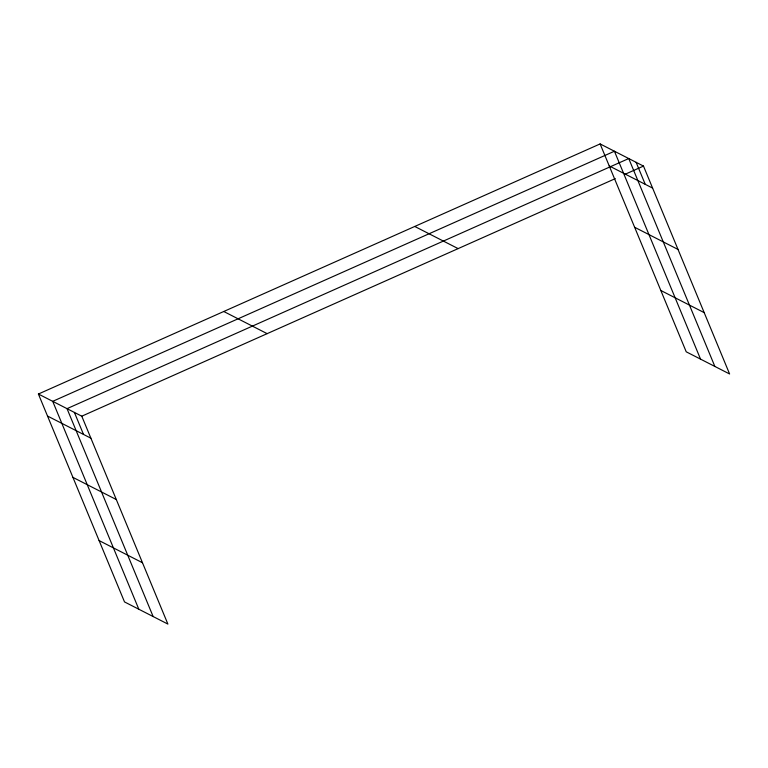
<?xml version="1.0" encoding="UTF-8"?>
<svg xmlns="http://www.w3.org/2000/svg" width="768" height="768" viewBox="0 0 768 768"><rect width="100%" height="100%" fill="white"/><g stroke="black" fill="none" stroke-linecap="round" stroke-linejoin="round"><path stroke-width="1.15" d="M38.4 394.022L81.773 416.189L167.885 624.077L124.512 601.92L38.4 394.022L600.115 143.923L643.488 166.08L729.6 373.978L686.227 351.811L600.115 143.923M81.773 416.189L615.302 178.627M625.056 174.288L643.488 166.08M609.235 165.936L652.608 188.093M634.637 227.27L678.01 249.437M660.816 290.477L704.189 312.634M414.749 226.454L458.122 248.611M223.766 311.491L267.139 333.648M47.52 416.035L90.893 438.202M72.931 477.379L116.304 499.536M99.101 540.576L142.474 562.742M636.115 162.307L645.235 184.32M714.854 366.442L628.742 158.544L67.027 408.653L153.139 616.55M700.541 359.126L614.429 151.229L52.714 401.338L138.826 609.235M74.4 412.416L83.52 434.429"/></g></svg>
